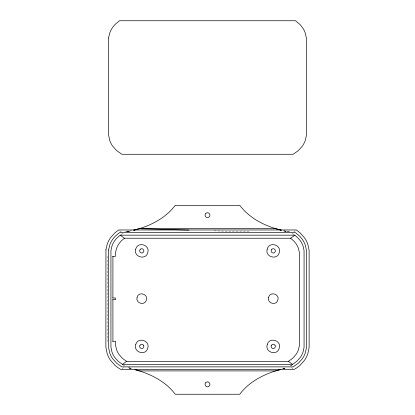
<?xml version="1.0" encoding="UTF-8"?>
<svg xmlns="http://www.w3.org/2000/svg" width="415" height="415" viewBox="0 0 415 415"><rect width="100%" height="100%" fill="white"/><g stroke="black" fill="none" stroke-linecap="round" stroke-linejoin="round"><path stroke-width="0.31" stroke-dasharray="2.08 1.56" d="M122.176 368.811L123.639 367.623M293.81 231.949L295.319 230.761M121.164 234.501L122.907 233.297M283.092 368.888L286.101 367.7M283.061 368.919L285.919 367.887M126.222 231.933L130.533 230.901M282.828 368.779L285.785 367.804M282.527 368.774L285.608 367.799M126.928 231.954L131.156 230.776M127.602 231.809L131.28 230.818M127.67 231.809L131.394 230.818M125.289 231.892L127.4 231.534M107.874 256.314L107.796 297.996M214.161 230.854L249.68 231.892M284.467 230.901L289.712 231.892M283.606 230.818L287.33 231.809M283.72 230.818L287.398 231.809M283.844 230.776L288.072 231.954M129.407 367.799L132.484 368.774M129.231 367.804L132.178 368.779M287.6 231.534L288.778 231.933M128.24 367.69L131.156 368.805L128.406 367.726M123.271 365.101L125.309 366.274M292.093 233.297L293.836 234.501M119.681 230.761L121.19 231.949M291.382 367.623L292.845 368.811M107.796 299.599L107.796 341.275M291.75 365.101L289.712 366.274A29.828 29.828 0 0 0 291.75 365.101"/><path stroke-width="0.62" d="M112.896 297.996L112.927 256.314M139.954 345.327L140.716 344.543A2.039 2.039 0 0 1 142.802 344.543L143.564 345.327M271.436 345.327L272.199 344.543A2.039 2.039 0 0 1 274.284 344.543L275.046 345.327M122.513 364.412L292.508 364.412L296.777 361.351L300.387 357.289A21.746 21.746 0 0 0 303.017 352.159L304.065 347.505L304.065 250.587L303.017 245.934A21.746 21.746 0 0 0 300.387 240.809L298.167 238.091L294.785 235.16L120.215 235.16L116.833 238.091L114.613 240.809A21.746 21.746 0 0 0 111.983 245.934L110.935 250.587L110.935 347.173L112.003 352.159A21.746 21.746 0 0 0 114.633 357.284L118.244 361.351L122.513 364.412L126.565 361.33L288.456 361.33L292.523 358.42L295.962 354.55A20.709 20.709 0 0 0 298.468 349.669L299.464 345.233L299.464 252.932L298.468 248.497A20.709 20.709 0 0 0 295.962 243.615L293.851 241.027L290.63 238.241L124.37 238.241L121.149 241.027L119.038 243.615A20.709 20.709 0 0 0 116.532 248.497L115.624 252.113L115.536 256.314L112.615 256.314M290.63 238.241L294.785 235.16M133.879 230.159C149.67 226.237 165.263 218.581 175.239 205.326L239.761 205.326C249.737 218.581 265.33 226.237 281.121 230.159M280.063 369.547C264.728 373.827 249.493 381.209 239.761 394.25L175.239 394.25C165.507 381.209 150.277 373.827 134.942 369.547M133.729 230.154L139.248 228.665L275.752 228.665L281.271 230.154M133.988 230.097L135.124 229.827M280.924 369.5L275.752 370.911L139.248 370.911L135.124 369.749M112.621 297.996L115.536 297.996L115.536 299.594L112.621 299.594M112.626 341.275L115.536 341.275L115.578 345.493L116.553 349.669A20.709 20.709 0 0 0 119.058 354.55L122.498 358.42L126.565 361.33M139.248 228.665L188.975 230.118M279.876 229.827L281.012 230.097M120.215 235.16L124.37 238.241M288.456 361.33L292.508 364.412M112.896 299.594L112.927 341.275M143.564 345.327A2.189 2.189 0 0 1 143.564 347.464L142.802 348.252A2.039 2.039 0 0 1 140.716 348.252L139.954 347.464A2.189 2.189 0 0 1 139.954 345.327M275.046 345.327A2.189 2.189 0 0 1 275.046 347.464L274.284 348.252A2.039 2.039 0 0 1 272.199 348.252L271.436 347.464A2.189 2.189 0 0 1 271.436 345.327M108.564 38.024L108.528 134.725L109.742 140.467A24.075 24.075 0 0 0 112.672 146.153L116.672 150.629L121.891 154.271L293.135 154.271L298.354 150.629L302.348 146.153A24.075 24.075 0 0 0 305.279 140.467L306.472 135.098L306.472 38.45L305.279 33.081A24.075 24.075 0 0 0 302.348 27.395L299.889 24.397L295.516 20.75L119.484 20.75L115.111 24.397L112.652 27.395A24.075 24.075 0 0 0 109.721 33.081L108.564 38.024M105.934 249.763L105.882 347.225L107.257 353.943A26.985 26.985 0 0 0 110.52 360.303L114.934 365.273A31.317 31.317 0 0 0 121.201 369.599L293.82 369.599A31.317 31.317 0 0 0 300.087 365.273L304.501 360.303A26.985 26.985 0 0 0 307.764 353.943L309.118 347.729L309.118 250.364L307.764 244.15A26.985 26.985 0 0 0 304.501 237.79L300.087 232.82L296.32 229.972L118.68 229.972L114.914 232.82L110.499 237.79A26.985 26.985 0 0 0 107.236 244.15L105.934 249.763M108.564 250.053L108.528 347.236L109.742 353.009A24.241 24.241 0 0 0 112.672 358.721L116.672 363.218L121.891 366.881L293.135 366.881L298.354 363.218L302.348 358.721A24.241 24.241 0 0 0 305.279 353.009L306.472 347.614L306.472 250.484L305.279 245.083A24.241 24.241 0 0 0 302.348 239.372L299.889 236.358L295.516 232.691L119.484 232.691L115.111 236.358L112.652 239.372A24.241 24.241 0 0 0 109.721 245.083L108.564 250.053M135.715 249.208C133.246 256.999 146.044 260.62 147.797 252.533C150.272 244.741 137.469 241.125 135.715 249.208M137.111 297.353C135.212 303.349 145.058 306.13 146.407 299.915C148.305 293.919 138.46 291.138 137.111 297.353M135.715 344.735C133.246 352.527 146.044 356.143 147.797 348.061C150.272 340.269 137.469 336.648 135.715 344.735M267.203 249.208C264.728 256.999 277.531 260.62 279.285 252.533C281.754 244.741 268.956 241.125 267.203 249.208M268.593 297.353C266.695 303.349 276.54 306.13 277.889 299.915C279.788 293.919 269.942 291.138 268.593 297.353M267.203 344.735C264.728 352.527 277.531 356.143 279.285 348.061C281.754 340.269 268.956 336.648 267.203 344.735M140.286 249.358L139.954 249.804A2.189 2.189 0 0 0 139.954 251.941L140.716 252.725A2.039 2.039 0 0 0 142.802 252.725L143.564 251.941A2.189 2.189 0 0 0 143.564 249.804L142.802 249.016A2.039 2.039 0 0 0 140.716 249.016L140.286 249.358M205.799 213.46L205.415 213.974A2.526 2.526 0 0 0 205.42 216.443L206.297 217.351A2.35 2.35 0 0 0 208.704 217.351L209.585 216.443A2.526 2.526 0 0 0 209.58 213.974L208.704 213.071A2.35 2.35 0 0 0 206.297 213.071L205.799 213.46M271.768 249.358L271.436 249.804A2.189 2.189 0 0 0 271.436 251.941L272.199 252.725A2.039 2.039 0 0 0 274.284 252.725L275.046 251.941A2.189 2.189 0 0 0 275.046 249.804L274.284 249.016A2.039 2.039 0 0 0 272.199 249.016L271.768 249.358M205.799 382.62L205.415 383.133A2.526 2.526 0 0 0 205.42 385.602L206.297 386.51A2.35 2.35 0 0 0 208.704 386.51L209.585 385.602A2.526 2.526 0 0 0 209.58 383.133L208.704 382.231A2.35 2.35 0 0 0 206.297 382.231L205.799 382.62"/></g></svg>
